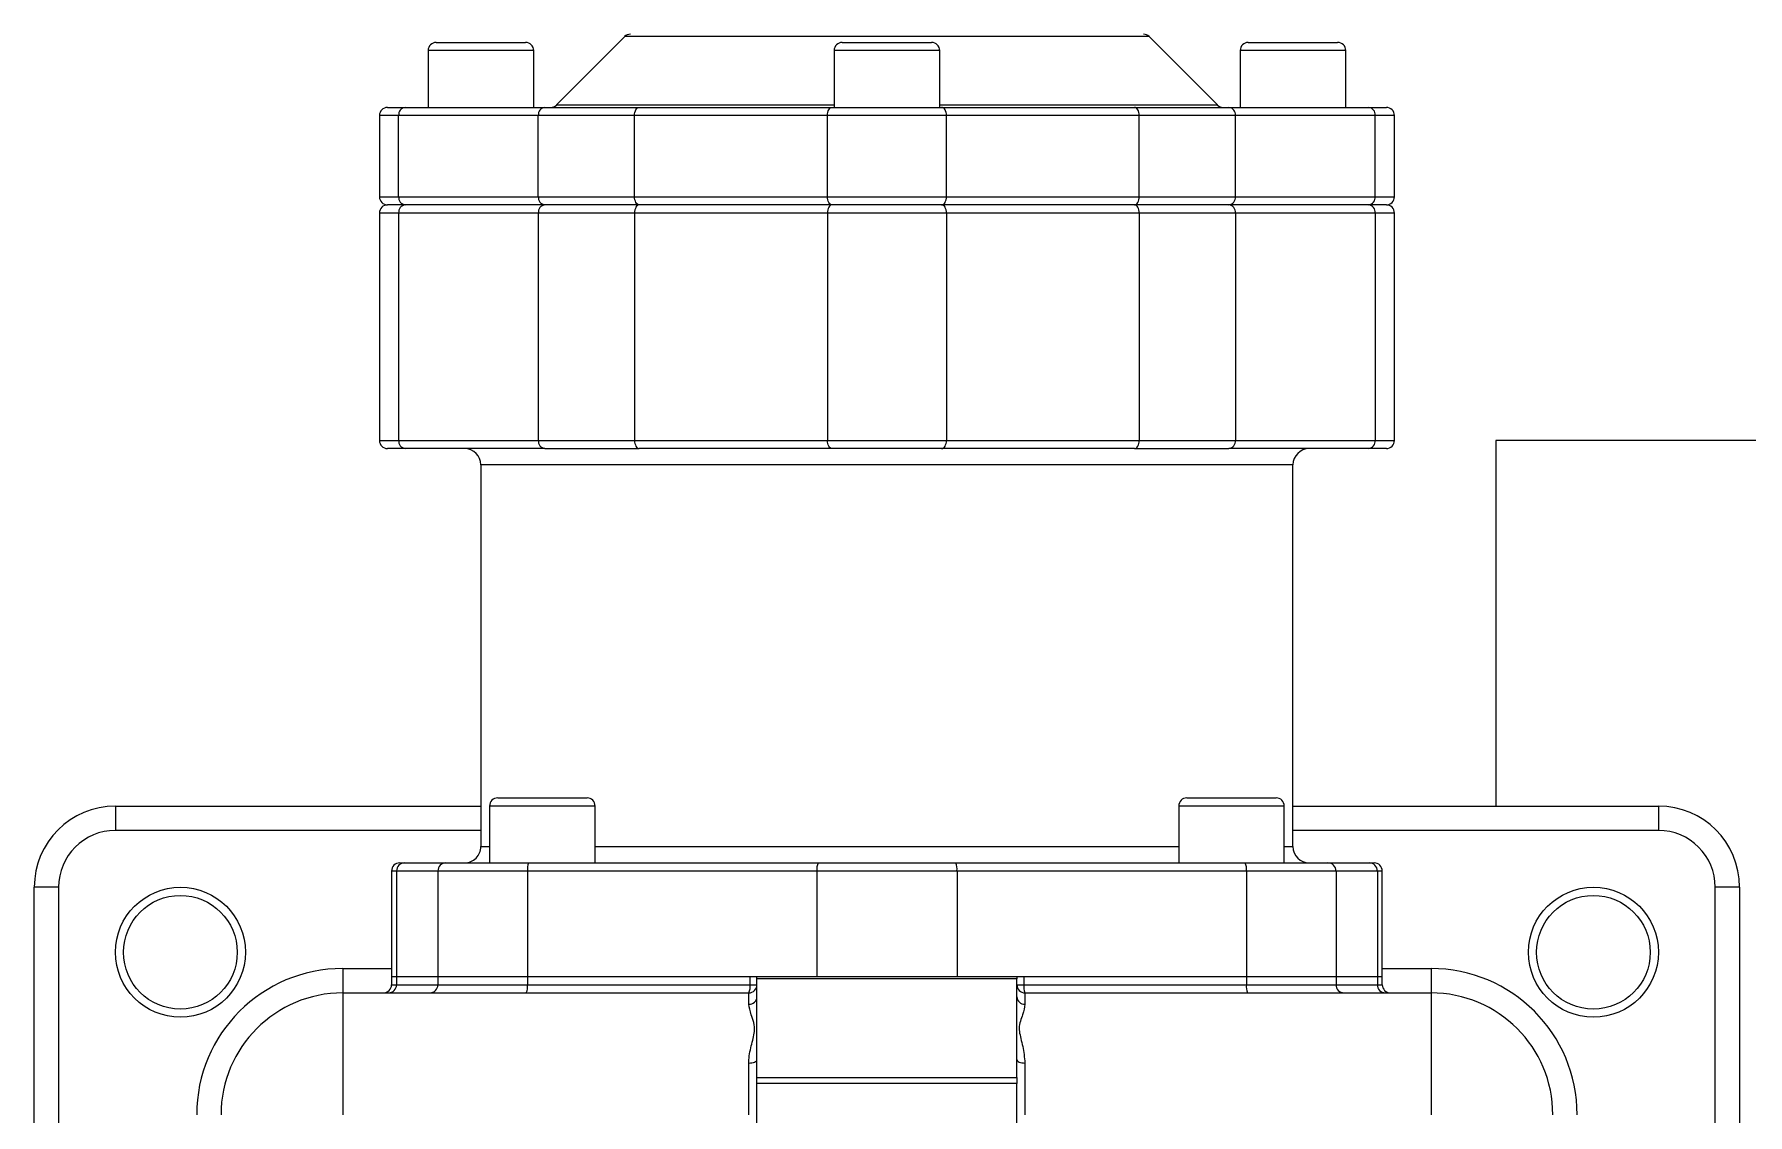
# Model space of a CAD drawing. Header units: centimetres. Extents: x 405464 to 563355, y 50011 to 66875.
# Drawn here: x 509847.97 to 509869.07, y 53541.97 to 53555.27 of the extents above; entities that cross this region are included whole.
import ezdxf

# ---------------------------------------------------------------- set-up
doc = ezdxf.new("R2010")
doc.units = ezdxf.units.CM
doc.layers.get('0').update_dxf_attribs({"lineweight": 9})
doc.layers.add('0-KRCN-MİMARİ-220526', color=8, linetype='Continuous', lineweight=9)
doc.layers.add('TF_Mobilya', color=142, linetype='Continuous', lineweight=9)

# ---------------------------------------------------------------- blocks, each defined once
blk = doc.blocks.new('kombine_altyapı')
at = {"color": 8, "linetype": 'Continuous', "lineweight": 15}
for p, q in [((5494.65, 1292.8), (5495.75, 1292.8)), ((5496.971, 1292.871), (5496.129, 1292.03)), ((5503.429, 1292.871), (5496.971, 1292.871)), ((5499.65, 1292.8), (5500.75, 1292.8)), ((5504.271, 1292.03), (5503.429, 1292.871)), ((5504.65, 1292.8), (5505.75, 1292.8)), ((5494.55, 1292.7), (5494.55, 1292)), ((5495.85, 1292.7), (5494.55, 1292.7)), ((5495.85, 1292), (5495.85, 1292.7)), ((5499.55, 1292.7), (5499.55, 1292)), ((5500.85, 1292.7), (5499.55, 1292.7)), ((5500.85, 1292), (5500.85, 1292.7)), ((5504.55, 1292.7), (5504.55, 1292)), ((5505.85, 1292.7), (5504.55, 1292.7)), ((5505.85, 1292), (5505.85, 1292.7)), ((5494.05, 1292), (5494.269, 1292)), ((5494.269, 1292), (5495.988, 1292)), ((5495.988, 1292), (5497.151, 1292)), ((5496.129, 1292.03), (5499.55, 1292.03)), ((5497.151, 1292), (5499.526, 1292)), ((5499.526, 1292), (5500.874, 1292)), ((5500.85, 1292.03), (5504.271, 1292.03)), ((5500.874, 1292), (5503.249, 1292)), ((5503.249, 1292), (5504.412, 1292)), ((5504.412, 1292), (5506.132, 1292)), ((5506.132, 1292), (5506.35, 1292)), ((5493.95, 1291.9), (5493.95, 1290.9)), ((5494.187, 1291.9), (5493.95, 1291.9)), ((5495.907, 1291.9), (5494.187, 1291.9)), ((5494.187, 1290.9), (5494.187, 1291.9)), ((5495.907, 1290.9), (5495.907, 1291.9)), ((5497.092, 1291.9), (5495.907, 1291.9)), ((5499.467, 1291.9), (5497.092, 1291.9)), ((5497.092, 1290.9), (5497.092, 1291.9)), ((5499.467, 1290.9), (5499.467, 1291.9)), ((5500.933, 1291.9), (5499.467, 1291.9)), ((5500.933, 1290.9), (5500.933, 1291.9)), ((5503.308, 1291.9), (5500.933, 1291.9)), ((5503.308, 1290.9), (5503.308, 1291.9)), ((5504.493, 1291.9), (5503.308, 1291.9)), ((5504.493, 1290.9), (5504.493, 1291.9)), ((5506.212, 1291.9), (5504.493, 1291.9)), ((5506.212, 1290.9), (5506.212, 1291.9)), ((5506.45, 1291.9), (5506.212, 1291.9)), ((5506.45, 1290.9), (5506.45, 1291.9)), ((5493.95, 1290.9), (5494.187, 1290.9)), ((5494.187, 1290.9), (5495.907, 1290.9)), ((5495.907, 1290.9), (5497.092, 1290.9)), ((5497.092, 1290.9), (5499.467, 1290.9)), ((5499.467, 1290.9), (5500.933, 1290.9)), ((5500.933, 1290.9), (5503.308, 1290.9)), ((5503.308, 1290.9), (5504.493, 1290.9)), ((5504.493, 1290.9), (5506.212, 1290.9)), ((5506.212, 1290.9), (5506.45, 1290.9)), ((5493.95, 1290.7), (5493.95, 1287.9)), ((5494.187, 1290.7), (5493.95, 1290.7)), ((5494.269, 1290.8), (5494.05, 1290.8)), ((5495.907, 1290.7), (5494.187, 1290.7)), ((5494.187, 1290.7), (5494.187, 1287.9)), ((5495.988, 1290.8), (5494.269, 1290.8)), ((5497.092, 1290.7), (5495.907, 1290.7)), ((5495.907, 1290.7), (5495.907, 1287.9)), ((5497.151, 1290.8), (5495.988, 1290.8)), ((5497.092, 1290.7), (5497.092, 1287.9)), ((5499.467, 1290.7), (5497.092, 1290.7)), ((5499.526, 1290.8), (5497.151, 1290.8)), ((5499.467, 1290.7), (5499.467, 1287.9)), ((5500.933, 1290.7), (5499.467, 1290.7)), ((5500.874, 1290.8), (5499.526, 1290.8)), ((5503.249, 1290.8), (5500.874, 1290.8)), ((5500.933, 1290.7), (5500.933, 1287.9)), ((5503.308, 1290.7), (5500.933, 1290.7)), ((5504.412, 1290.8), (5503.249, 1290.8)), ((5503.308, 1290.7), (5503.308, 1287.9)), ((5504.493, 1290.7), (5503.308, 1290.7)), ((5506.132, 1290.8), (5504.412, 1290.8)), ((5504.493, 1290.7), (5504.493, 1287.9)), ((5506.212, 1290.7), (5504.493, 1290.7)), ((5506.35, 1290.8), (5506.132, 1290.8)), ((5506.212, 1290.7), (5506.212, 1287.9)), ((5506.45, 1290.7), (5506.212, 1290.7)), ((5506.45, 1287.9), (5506.45, 1290.7)), ((5493.95, 1287.9), (5494.187, 1287.9)), ((5494.269, 1287.8), (5494.05, 1287.8)), ((5494.187, 1287.9), (5495.907, 1287.9)), ((5495.988, 1287.8), (5494.269, 1287.8)), ((5495.907, 1287.9), (5497.092, 1287.9)), ((5495.988, 1287.8), (5497.151, 1287.8)), ((5497.092, 1287.9), (5499.467, 1287.9)), ((5499.526, 1287.8), (5497.151, 1287.8)), ((5499.467, 1287.9), (5500.933, 1287.9)), ((5500.874, 1287.8), (5499.526, 1287.8)), ((5503.249, 1287.8), (5500.874, 1287.8)), ((5500.933, 1287.9), (5503.308, 1287.9)), ((5503.249, 1287.8), (5504.412, 1287.8)), ((5503.308, 1287.9), (5504.493, 1287.9)), ((5506.132, 1287.8), (5504.412, 1287.8)), ((5504.493, 1287.9), (5506.212, 1287.9)), ((5506.35, 1287.8), (5506.132, 1287.8)), ((5506.212, 1287.9), (5506.45, 1287.9)), ((5537.7, 1287.9), (5507.7, 1287.9)), ((5507.7, 1287.9), (5507.7, 1283.4)), ((5495.2, 1287.6), (5495.2, 1282.9)), ((5505.2, 1287.6), (5495.2, 1287.6)), ((5505.2, 1282.9), (5505.2, 1287.6)), ((5490.7, 1283.4), (5495.2, 1283.4)), ((5490.7, 1283.4), (5490.7, 1283.1)), ((5495.307, 1283.4), (5495.307, 1282.7)), ((5496.607, 1283.4), (5495.307, 1283.4)), ((5495.407, 1283.5), (5496.507, 1283.5)), ((5496.607, 1282.7), (5496.607, 1283.4)), ((5503.793, 1283.4), (5503.793, 1282.7)), ((5505.093, 1283.4), (5503.793, 1283.4)), ((5503.893, 1283.5), (5504.993, 1283.5)), ((5505.093, 1282.7), (5505.093, 1283.4)), ((5505.2, 1283.4), (5509.7, 1283.4)), ((5509.7, 1283.4), (5509.7, 1283.1)), ((5495.2, 1283.1), (5490.7, 1283.1)), ((5509.7, 1283.1), (5505.2, 1283.1)), ((5495.2, 1282.9), (5495.307, 1282.9)), ((5496.607, 1282.9), (5503.793, 1282.9)), ((5505.093, 1282.9), (5505.2, 1282.9)), ((5494.2, 1282.7), (5494.26, 1282.7)), ((5494.26, 1282.7), (5494.769, 1282.7)), ((5494.769, 1282.7), (5495.788, 1282.7)), ((5495.788, 1282.7), (5499.351, 1282.7)), ((5499.351, 1282.7), (5501.049, 1282.7)), ((5501.049, 1282.7), (5504.612, 1282.7)), ((5504.612, 1282.7), (5505.631, 1282.7)), ((5505.631, 1282.7), (5506.14, 1282.7)), ((5506.14, 1282.7), (5506.2, 1282.7)), ((5494.1, 1282.6), (5494.1, 1281.3)), ((5494.161, 1282.6), (5494.1, 1282.6)), ((5494.67, 1282.6), (5494.161, 1282.6)), ((5494.161, 1282.6), (5494.161, 1281.3)), ((5495.774, 1282.6), (5494.67, 1282.6)), ((5494.67, 1282.6), (5494.67, 1281.3)), ((5499.337, 1282.6), (5495.774, 1282.6)), ((5495.774, 1282.6), (5495.774, 1281.3)), ((5501.063, 1282.6), (5499.337, 1282.6)), ((5499.337, 1282.6), (5499.337, 1281.3)), ((5501.063, 1282.6), (5501.063, 1281.3)), ((5504.626, 1282.6), (5501.063, 1282.6)), ((5504.626, 1282.6), (5504.626, 1281.3)), ((5505.73, 1282.6), (5504.626, 1282.6)), ((5505.73, 1282.6), (5505.73, 1281.3)), ((5506.239, 1282.6), (5505.73, 1282.6)), ((5506.239, 1282.6), (5506.239, 1281.3)), ((5506.3, 1282.6), (5506.239, 1282.6)), ((5506.3, 1281.3), (5506.3, 1282.6)), ((5489.7, 1277.793), (5489.7, 1282.4)), ((5490, 1282.4), (5489.7, 1282.4)), ((5490, 1282.4), (5490, 1277.793)), ((5510.7, 1282.4), (5510.4, 1282.4)), ((5510.4, 1277.793), (5510.4, 1282.4)), ((5510.7, 1282.4), (5510.7, 1277.793)), ((5493.5, 1281.4), (5493.5, 1281.1)), ((5493.5, 1281.4), (5494.1, 1281.4)), ((5494.1, 1281.3), (5494.1, 1281.2)), ((5494.1, 1281.3), (5494.161, 1281.3)), ((5494.1, 1281.2), (5494.161, 1281.2)), ((5494.161, 1281.3), (5494.67, 1281.3)), ((5494.161, 1281.3), (5494.161, 1281.2)), ((5494.161, 1281.2), (5494.67, 1281.2)), ((5494.67, 1281.3), (5495.774, 1281.3)), ((5494.67, 1281.3), (5494.67, 1281.2)), ((5494.67, 1281.2), (5495.774, 1281.2)), ((5495.774, 1281.3), (5498.514, 1281.3)), ((5495.774, 1281.3), (5495.774, 1281.2)), ((5495.774, 1281.2), (5498.514, 1281.2)), ((5498.514, 1281.3), (5498.6, 1281.3)), ((5498.514, 1281.2), (5498.514, 1281.3)), ((5498.514, 1281.2), (5498.6, 1281.2)), ((5498.6, 1281.271), (5498.6, 1281.3)), ((5498.6, 1281.3), (5501.8, 1281.3)), ((5498.6, 1281.05), (5498.6, 1281.271)), ((5501.8, 1281.271), (5498.6, 1281.271)), ((5501.8, 1281.3), (5501.8, 1281.271)), ((5501.8, 1281.3), (5501.886, 1281.3)), ((5501.8, 1281.05), (5501.8, 1281.271)), ((5501.8, 1281.2), (5501.886, 1281.2)), ((5501.886, 1281.3), (5504.626, 1281.3)), ((5501.886, 1281.3), (5501.886, 1281.2)), ((5501.886, 1281.2), (5504.626, 1281.2)), ((5504.626, 1281.3), (5505.73, 1281.3)), ((5504.626, 1281.3), (5504.626, 1281.2)), ((5504.626, 1281.2), (5505.73, 1281.2)), ((5505.73, 1281.3), (5506.239, 1281.3)), ((5505.73, 1281.3), (5505.73, 1281.2)), ((5505.73, 1281.2), (5506.239, 1281.2)), ((5506.239, 1281.3), (5506.3, 1281.3)), ((5506.239, 1281.3), (5506.239, 1281.2)), ((5506.239, 1281.2), (5506.3, 1281.2)), ((5506.3, 1281.4), (5506.9, 1281.4)), ((5506.3, 1281.2), (5506.3, 1281.3)), ((5506.9, 1281.4), (5506.9, 1281.1)), ((5493.5, 1281.1), (5493.5, 1279.6)), ((5493.5, 1281.1), (5498.5, 1281.1)), ((5498.5, 1280.959), (5498.5, 1281.1)), ((5498.6, 1280.278), (5498.6, 1281.05)), ((5501.8, 1280.278), (5501.8, 1281.05)), ((5501.9, 1281.1), (5501.9, 1280.959)), ((5501.9, 1281.1), (5506.9, 1281.1)), ((5506.9, 1281.1), (5506.9, 1279.6)), ((5498.5, 1279.6), (5498.5, 1280.236)), ((5498.6, 1280.057), (5498.6, 1280.278)), ((5501.8, 1280.057), (5501.8, 1280.278)), ((5501.9, 1280.236), (5501.9, 1279.6)), ((5498.6, 1280.057), (5501.8, 1280.057)), ((5498.6, 1279.986), (5498.6, 1280.057)), ((5498.6, 1278.921), (5498.6, 1279.986)), ((5501.8, 1279.986), (5498.6, 1279.986)), ((5501.8, 1280.057), (5501.8, 1279.986)), ((5501.8, 1278.921), (5501.8, 1279.986))]:
    blk.add_line(p, q, dxfattribs=at)
at = {"color": 8, "linetype": 'Continuous', "lineweight": 15, "flags": 128}
for points in [[(5497.092, 1291.9), (5497.093, 1291.92), (5497.096, 1291.939), (5497.102, 1291.956), (5497.109, 1291.971), (5497.118, 1291.984), (5497.128, 1291.993), (5497.139, 1291.998), (5497.151, 1292)], [(5499.467, 1291.9), (5499.468, 1291.92), (5499.471, 1291.939), (5499.477, 1291.956), (5499.484, 1291.971), (5499.493, 1291.984), (5499.503, 1291.993), (5499.514, 1291.998), (5499.526, 1292)], [(5500.933, 1291.9), (5500.932, 1291.92), (5500.929, 1291.939), (5500.923, 1291.956), (5500.916, 1291.971), (5500.907, 1291.984), (5500.897, 1291.993), (5500.886, 1291.998), (5500.874, 1292)], [(5503.308, 1291.9), (5503.307, 1291.92), (5503.304, 1291.939), (5503.298, 1291.956), (5503.291, 1291.971), (5503.282, 1291.984), (5503.272, 1291.993), (5503.261, 1291.998), (5503.249, 1292)], [(5497.151, 1290.8), (5497.139, 1290.802), (5497.128, 1290.808), (5497.118, 1290.817), (5497.109, 1290.83), (5497.102, 1290.845), (5497.096, 1290.862), (5497.093, 1290.881), (5497.092, 1290.9)], [(5499.526, 1290.8), (5499.514, 1290.802), (5499.503, 1290.808), (5499.493, 1290.817), (5499.484, 1290.83), (5499.477, 1290.845), (5499.471, 1290.862), (5499.468, 1290.881), (5499.467, 1290.9)], [(5500.874, 1290.8), (5500.886, 1290.802), (5500.897, 1290.808), (5500.907, 1290.817), (5500.916, 1290.83), (5500.923, 1290.845), (5500.929, 1290.862), (5500.932, 1290.881), (5500.933, 1290.9)], [(5503.249, 1290.8), (5503.261, 1290.802), (5503.272, 1290.808), (5503.282, 1290.817), (5503.291, 1290.83), (5503.298, 1290.845), (5503.304, 1290.862), (5503.307, 1290.881), (5503.308, 1290.9)], [(5497.151, 1290.8), (5497.139, 1290.799), (5497.128, 1290.793), (5497.118, 1290.784), (5497.109, 1290.771), (5497.102, 1290.756), (5497.096, 1290.739), (5497.093, 1290.72), (5497.092, 1290.7)], [(5499.526, 1290.8), (5499.514, 1290.799), (5499.503, 1290.793), (5499.493, 1290.784), (5499.484, 1290.771), (5499.477, 1290.756), (5499.471, 1290.739), (5499.468, 1290.72), (5499.467, 1290.7)], [(5500.933, 1290.7), (5500.932, 1290.72), (5500.929, 1290.739), (5500.923, 1290.756), (5500.916, 1290.771), (5500.907, 1290.784), (5500.897, 1290.793), (5500.886, 1290.799), (5500.874, 1290.8)], [(5503.308, 1290.7), (5503.307, 1290.72), (5503.304, 1290.739), (5503.298, 1290.756), (5503.291, 1290.771), (5503.282, 1290.784), (5503.272, 1290.793), (5503.261, 1290.799), (5503.249, 1290.8)], [(5497.092, 1287.9), (5497.093, 1287.881), (5497.096, 1287.862), (5497.102, 1287.845), (5497.109, 1287.83), (5497.118, 1287.817), (5497.128, 1287.808), (5497.139, 1287.802), (5497.151, 1287.8)], [(5499.526, 1287.8), (5499.514, 1287.802), (5499.503, 1287.808), (5499.493, 1287.817), (5499.484, 1287.83), (5499.477, 1287.845), (5499.471, 1287.862), (5499.468, 1287.881), (5499.467, 1287.9)], [(5500.874, 1287.8), (5500.886, 1287.802), (5500.897, 1287.808), (5500.907, 1287.817), (5500.916, 1287.83), (5500.923, 1287.845), (5500.929, 1287.862), (5500.932, 1287.881), (5500.933, 1287.9)], [(5503.249, 1287.8), (5503.261, 1287.802), (5503.272, 1287.808), (5503.282, 1287.817), (5503.291, 1287.83), (5503.298, 1287.845), (5503.304, 1287.862), (5503.307, 1287.881), (5503.308, 1287.9)], [(5498.5, 1280.236), (5498.52, 1280.237), (5498.538, 1280.239), (5498.556, 1280.243), (5498.571, 1280.248), (5498.583, 1280.255), (5498.592, 1280.262), (5498.598, 1280.27), (5498.6, 1280.278)], [(5501.8, 1280.278), (5501.802, 1280.27), (5501.808, 1280.262), (5501.817, 1280.255), (5501.829, 1280.248), (5501.844, 1280.243), (5501.862, 1280.239), (5501.881, 1280.237), (5501.9, 1280.236)]]:
    blk.add_lwpolyline(points, dxfattribs=at)
at = {"color": 8, "linetype": 'Continuous', "lineweight": 15}
for centre, radius in [((5491.5, 1281.6), 0.8), ((5491.5, 1281.6), 0.7), ((5508.9, 1281.6), 0.8), ((5508.9, 1281.6), 0.7)]:
    blk.add_circle(centre, radius, dxfattribs=at)
for centre, radius, start, end in [((5494.65, 1292.7), 0.1, 90, 180), ((5495.75, 1292.7), 0.1, 0, 90), ((5497.041, 1292.8), 0.1, 90, 135), ((5499.65, 1292.7), 0.1, 90, 180), ((5500.75, 1292.7), 0.1, 0, 90), ((5503.359, 1292.8), 0.1, 45, 90), ((5504.65, 1292.7), 0.1, 90, 180), ((5505.75, 1292.7), 0.1, 0, 90), ((5494.05, 1291.9), 0.1, 90, 180), ((5494.279, 1291.909), 0.092, 96.6166, 185.3584), ((5495.999, 1291.909), 0.092, 96.6166, 185.3584), ((5496.059, 1292.1), 0.1, 270, 315), ((5504.341, 1292.1), 0.1, 225, 270), ((5504.401, 1291.909), 0.092, 354.6266, 83.3819), ((5506.121, 1291.909), 0.092, 354.6266, 83.3819), ((5506.35, 1291.9), 0.1, 0, 90), ((5494.05, 1290.9), 0.1, 180, 270), ((5494.279, 1290.892), 0.092, 174.6418, 263.384), ((5495.999, 1290.892), 0.092, 174.6418, 263.384), ((5504.401, 1290.892), 0.092, 276.6175, 5.3732), ((5506.121, 1290.892), 0.092, 276.6175, 5.3732), ((5506.35, 1290.9), 0.1, 270, 0), ((5494.05, 1290.7), 0.1, 90, 180), ((5494.279, 1290.709), 0.092, 96.6179, 185.3572), ((5495.999, 1290.709), 0.092, 96.6179, 185.3572), ((5504.401, 1290.709), 0.092, 354.6278, 83.3806), ((5506.121, 1290.709), 0.092, 354.6278, 83.3806), ((5506.35, 1290.7), 0.1, 0, 90), ((5494.05, 1287.9), 0.1, 180, 270), ((5494.279, 1287.892), 0.092, 174.641, 263.3839), ((5495, 1287.6), 0.2, 0, 90), ((5495.999, 1287.892), 0.092, 174.641, 263.3839), ((5504.401, 1287.892), 0.092, 276.6176, 5.374), ((5505.4, 1287.6), 0.2, 90, 180), ((5506.121, 1287.892), 0.092, 276.6176, 5.374), ((5506.35, 1287.9), 0.1, 270, 0), ((5490.7, 1282.4), 1, 90, 180), ((5495.407, 1283.4), 0.1, 90, 180), ((5496.507, 1283.4), 0.1, 0, 90), ((5503.893, 1283.4), 0.1, 90, 180), ((5504.993, 1283.4), 0.1, 0, 90), ((5509.7, 1282.4), 1, 0, 90), ((5490.7, 1282.4), 0.7, 90, 180), ((5509.7, 1282.4), 0.7, 0, 90), ((5495, 1282.9), 0.2, 270, 0), ((5505.4, 1282.9), 0.2, 180, 270), ((5494.2, 1282.6), 0.1, 90, 180), ((5494.261, 1282.601), 0.0995, 90.2899, 180.291), ((5494.77, 1282.601), 0.0995, 90.2899, 180.291), ((5495.961, 1282.625), 0.189, 156.4578, 187.4477), ((5499.525, 1282.625), 0.189, 156.4375, 187.468), ((5500.875, 1282.625), 0.189, 352.5523, 23.5422), ((5504.439, 1282.625), 0.189, 352.5523, 23.5422), ((5505.63, 1282.601), 0.0995, 359.709, 89.7101), ((5506.139, 1282.601), 0.0995, 359.709, 89.7101), ((5506.2, 1282.6), 0.1, 0, 90), ((5493.5, 1279.6), 1.8, 90, 180), ((5494, 1281.2), 0.1, 270, 0), ((5494.062, 1281.2), 0.0995, 270.289, 0.2777), ((5494.571, 1281.2), 0.0995, 270.3028, 0.2639), ((5495.586, 1281.176), 0.189, 336.4371, 7.4683), ((5498.5, 1281.2), 0.1, 270, 0), ((5498.327, 1281.176), 0.189, 336.4574, 7.4479), ((5501.9, 1281.2), 0.1, 180, 270), ((5502.073, 1281.176), 0.189, 172.5317, 203.5629), ((5504.814, 1281.176), 0.189, 172.5521, 203.5426), ((5505.829, 1281.2), 0.0995, 179.7088, 269.7107), ((5506.338, 1281.2), 0.0995, 179.7088, 269.7107), ((5506.4, 1281.2), 0.1, 180, 270), ((5506.9, 1279.6), 1.8, 0, 90), ((5493.5, 1279.6), 1.5, 90, 180), ((5498.504, 1281.055), 0.0956, 267.3131, 357.0318), ((5501.896, 1281.055), 0.0956, 182.9602, 272.6949), ((5506.9, 1279.6), 1.5, 0, 90)]:
    blk.add_arc(centre, radius, start, end, dxfattribs=at)
for points, knots in [([(5498.5, 1280.236), (5498.5, 1280.24), (5498.5, 1280.314), (5498.526, 1280.451), (5498.577, 1280.609), (5498.565, 1280.737), (5498.518, 1280.853), (5498.507, 1280.919), (5498.5, 1280.959)], [0, 0, 0, 0, 0.0126857, 0.23248, 0.4531384, 0.6025768, 0.7538206, 1, 1, 1, 1]), ([(5501.9, 1280.959), (5501.893, 1280.919), (5501.882, 1280.858), (5501.842, 1280.754), (5501.826, 1280.683), (5501.834, 1280.582), (5501.878, 1280.447), (5501.893, 1280.306), (5501.9, 1280.236)], [0, 0, 0, 0, 0.246099, 0.37092, 0.495089, 0.547126, 0.774107, 1, 1, 1, 1])]:
    blk.add_open_spline(points, degree=3, knots=knots, dxfattribs=at)
blk = doc.blocks.new('A$C9e52caec')
at = {"layer": 'TF_Mobilya', "color": 8}
blk.add_blockref('kombine_altyapı', (0, 0), dxfattribs=at)

msp = doc.modelspace()

# ---------------------------------------------------------------- block references
at = {"layer": '0-KRCN-MİMARİ-220526', "rotation": 359.999999999997}
msp.add_blockref('A$C9e52caec', (504358.269, 52262.368, 73.999), dxfattribs=at)

doc.saveas('drawing.dxf')
